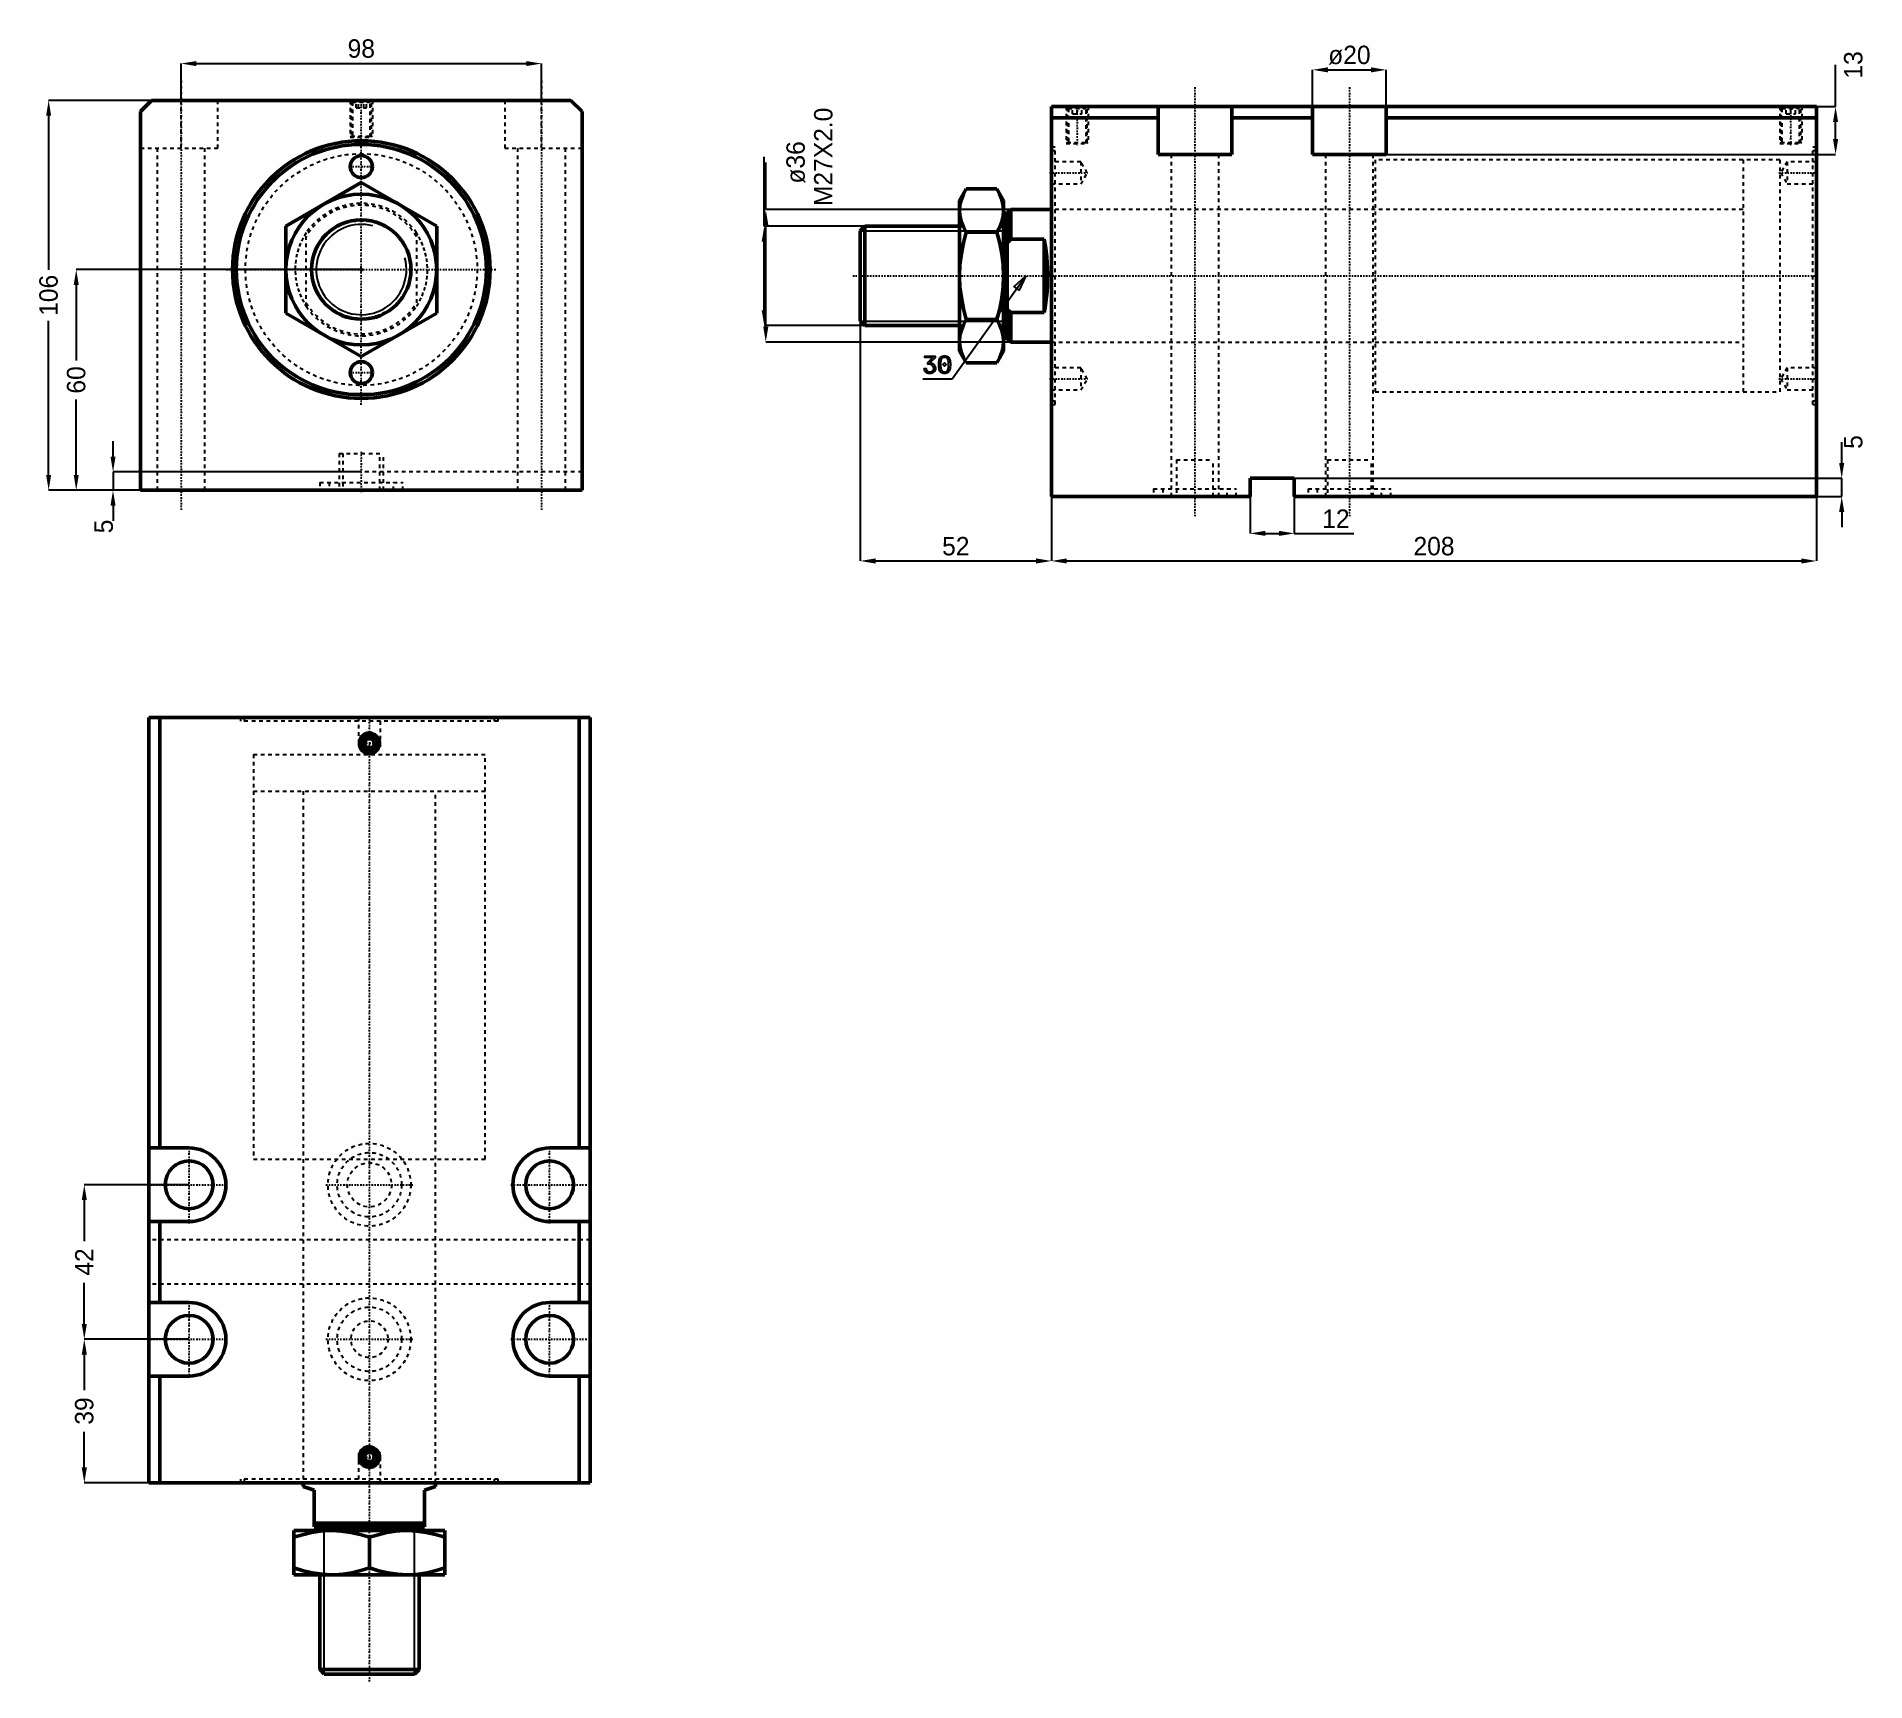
# Model space of a CAD drawing. Header units: millimetres. Extents: x -88 to 409, y -384 to 63.
import ezdxf

# ---------------------------------------------------------------- set-up
doc = ezdxf.new("R2010")
doc.units = ezdxf.units.MM
doc.linetypes.add('Center', pattern=[1.5, 0.45, -0.5, 0.05, -0.5])
doc.linetypes.add('Dashed', pattern=[2, 1, -1])
for name, color, linetype, lineweight in [('2d ConnectionPoints', 7, 'Continuous', 50), ('AM_0', 7, 'Continuous', 50), ('AM_5', 3, 'Continuous', 25), ('AM_7', 7, 'Center', 25), ('AM_9', 6, 'Dashed', 25)]:
    doc.layers.add(name, color=color, linetype=linetype, lineweight=lineweight)
doc.dimstyles.new('ISO-25', dxfattribs={"dimtxt": 2.5, "dimasz": 2.5, "dimexe": 1.25, "dimexo": 0.625, "dimtad": 1, "dimtxsty": 'Standard', "dimcen": 2.5, "dimadec": 0, "dimazin": 0, "dimtfac": 1, "dimtmove": 0, "dimatfit": 3, "dimfxl": 0, "dimarcsym": 0})

# ---------------------------------------------------------------- blocks, each defined once
blk = doc.blocks.new('1_JECX_MF_EXLA_63_100_0_rod__0_in_JECX_MF_160_EXLA_63_100_0__0')
at = {"layer": 'AM_0'}
for p, q in [((-20.5, 11.84), (0, 23.67)), ((0, 23.67), (20.5, 11.84)), ((-20.5, -11.84), (-20.5, 11.84)), ((20.5, 11.84), (20.5, -11.84)), ((0, -23.67), (-20.5, -11.84)), ((20.5, -11.84), (0, -23.67))]:
    blk.add_line(p, q, dxfattribs=at)
for radius in [20.5, 13.5]:
    blk.add_circle((0, 0), radius, dxfattribs=at)
at = {"layer": 'AM_5'}
blk.add_arc((0, 0), 12.27, 75, 15, dxfattribs=at)
at = {"layer": 'AM_9'}
for p, q in [((-15, -9.95), (-15, 9.95)), ((15, 9.95), (15, -9.95))]:
    blk.add_line(p, q, dxfattribs=at)
for points in [[(-15, 9.95), (-15.81, 8.6), (-16.5, 7.19), (-17.06, 5.73), (-17.5, 4.22), (-17.8, 2.68), (-17.97, 1.12), (-17.99, -0.45), (-17.89, -2.02), (-17.64, -3.57), (-17.26, -5.1), (-16.75, -6.58), (-16.12, -8.02), (-15.36, -9.39), (-15, -9.95)], [(15, -9.95), (15.81, -8.6), (16.5, -7.19), (17.06, -5.73), (17.5, -4.22), (17.8, -2.68), (17.97, -1.12), (17.99, 0.45), (17.89, 2.02), (17.64, 3.57), (17.26, 5.1), (16.75, 6.58), (16.12, 8.02), (15.36, 9.39), (15, 9.95)]]:
    blk.add_lwpolyline(points, dxfattribs=at)
blk.add_circle((0, 0), 13.27, dxfattribs=at)
for radius, start, end in [(18, 33.5573, 146.4427), (17.5, 31.0027, 148.9973), (17.5, 211.0027, 328.9973), (18, 213.5573, 326.4427)]:
    blk.add_arc((0, 0), radius, start, end, dxfattribs=at)
blk = doc.blocks.new('2_JECX_MF_EXLA_63_100_0_body__0_in_JECX_MF_160_EXLA_63_100_0__0')
at = {"layer": 'AM_0'}
for p, q in [((-57, 46), (-60, 43)), ((57, 46), (-57, 46)), ((60, 43), (57, 46)), ((-60, 43), (-60, -60)), ((60, -60), (60, 43)), ((-60, -60), (60, -60))]:
    blk.add_line(p, q, dxfattribs=at)
for centre, radius in [((0, 0), 35), ((0, 0), 34), ((0, 28), 3), ((0, -28), 3)]:
    blk.add_circle(centre, radius, dxfattribs=at)
at = {"layer": 'AM_5', "linetype": 'Dashed'}
for p, q in [((-3, 46), (-3, 36)), ((3, 46), (3, 36))]:
    blk.add_line(p, q, dxfattribs=at)
at = {"layer": 'AM_7'}
for p, q in [((-49, 51.3), (-49, -65.3)), ((49, 51.3), (49, -65.3)), ((0, -36.75), (0, 46.5)), ((-3.15, 28), (3.15, 28)), ((-36.75, 0), (36.75, 0)), ((-3.15, -28), (3.15, -28)), ((0, -49.5), (0, -60.5))]:
    blk.add_line(p, q, dxfattribs=at)
at = {"layer": 'AM_9'}
for p, q in [((-49, 33), (-49, 46)), ((-39, 33), (-39, 46)), ((-3, 46), (-2.73, 45.73)), ((-2.73, 45.73), (-2.73, 36.27)), ((-2.73, 45.73), (2.73, 45.73)), ((-1.9, 46), (-2.4, 45.5)), ((-2.4, 45.5), (-2.4, 36)), ((-2.4, 45.5), (2.4, 45.5)), ((-1.44, 44), (-1.44, 46)), ((-0.72, 44), (-0.72, 46)), ((0.72, 44), (0.72, 46)), ((1.44, 44), (1.44, 46)), ((2.4, 45.5), (1.9, 46)), ((2.4, 36), (2.4, 45.5)), ((2.73, 45.73), (3, 46)), ((2.73, 36.27), (2.73, 45.73)), ((39, 46), (39, 33)), ((49, 33), (49, 46)), ((-1.44, 44), (1.44, 44)), ((-2.73, 36.27), (-3, 36)), ((-3, 36), (3, 36)), ((-2.73, 36.27), (2.73, 36.27)), ((3, 36), (2.73, 36.27)), ((-60, 33), (-39, 33)), ((-55.5, 33), (-55.5, -60)), ((-42.5, -60), (-42.5, 33)), ((39, 33), (60, 33)), ((42.5, 33), (42.5, -60)), ((55.5, -60), (55.5, 33)), ((-6, -50), (6, -50)), ((-6, -50), (-6, -60)), ((-5, -50), (-5, -60)), ((5, -60), (5, -50)), ((6, -60), (6, -50)), ((60, -55), (-60, -55)), ((-11.25, -57.9), (11.25, -57.9)), ((-11.25, -57.9), (-11.25, -60)), ((-8.75, -57.9), (-8.75, -60)), ((8.75, -60), (8.75, -57.9)), ((11.25, -60), (11.25, -57.9))]:
    blk.add_line(p, q, dxfattribs=at)
blk.add_circle((0, 0), 31.5, dxfattribs=at)
blk = doc.blocks.new('*D3')
at = {"layer": 'AM_5', "color": 0, "lineweight": -2}
for p, q in [((-49, 46), (-49, 56)), ((-44.83, 56), (44.83, 56)), ((49, 46), (49, 56))]:
    blk.add_line(p, q, dxfattribs=at)
at = {"layer": 'AM_5', "color": 0}
for points in [[(-44.83, 56.69), (-44.83, 55.31), (-49, 56)], [(44.83, 55.31), (44.83, 56.69), (49, 56)]]:
    blk.add_solid(points, dxfattribs=at)
at = {"layer": 'Defpoints', "color": 0}
for p in [(49, 56), (-49, 46), (49, 46)]:
    blk.add_point(p, dxfattribs=at)
at = {"layer": 'AM_5', "color": 0, "insert": (0, 60.05), "char_height": 5, "attachment_point": 5}
blk.add_mtext('98', dxfattribs=at)
blk = doc.blocks.new('*D4')
at = {"layer": 'AM_5', "color": 0, "lineweight": -2}
for p, q in [((-57, 46), (-85, 46)), ((-85, 41.83), (-85, -0.03)), ((-85, -55.83), (-85, -13.97)), ((-60, -60), (-85, -60))]:
    blk.add_line(p, q, dxfattribs=at)
at = {"layer": 'AM_5', "color": 0}
for points in [[(-84.31, 41.83), (-85.69, 41.83), (-85, 46)], [(-85.69, -55.83), (-84.31, -55.83), (-85, -60)]]:
    blk.add_solid(points, dxfattribs=at)
at = {"layer": 'Defpoints', "color": 0}
for p in [(-57, 46), (-85, -60), (-60, -60)]:
    blk.add_point(p, dxfattribs=at)
at = {"layer": 'AM_5', "color": 0, "insert": (-85, -7), "char_height": 5, "attachment_point": 5, "rotation": 90}
blk.add_mtext('106', dxfattribs=at)
blk = doc.blocks.new('*D5')
at = {"layer": 'AM_5', "color": 0, "lineweight": -2}
for p, q in [((0, 0), (-77.5, 0)), ((-77.5, -4.17), (-77.5, -24.69)), ((-77.5, -55.83), (-77.5, -35.31)), ((-60, -60), (-77.5, -60))]:
    blk.add_line(p, q, dxfattribs=at)
at = {"layer": 'AM_5', "color": 0}
for points in [[(-76.81, -4.17), (-78.19, -4.17), (-77.5, 0)], [(-78.19, -55.83), (-76.81, -55.83), (-77.5, -60)]]:
    blk.add_solid(points, dxfattribs=at)
at = {"layer": 'Defpoints', "color": 0}
for p in [(0, 0), (-77.5, -60), (-60, -60)]:
    blk.add_point(p, dxfattribs=at)
at = {"layer": 'AM_5', "color": 0, "insert": (-77.5, -30), "char_height": 5, "attachment_point": 5, "rotation": 90}
blk.add_mtext('60', dxfattribs=at)
blk = doc.blocks.new('*D6')
at = {"layer": 'AM_5', "color": 0, "lineweight": -2}
for p, q in [((-67.5, -50.83), (-67.5, -46.67)), ((0, -55), (-67.5, -55)), ((-67.5, -55), (-67.5, -60)), ((-60, -60), (-67.5, -60)), ((-67.5, -64.17), (-67.5, -68.33))]:
    blk.add_line(p, q, dxfattribs=at)
at = {"layer": 'AM_5', "color": 0}
for points in [[(-68.19, -50.83), (-66.81, -50.83), (-67.5, -55)], [(-66.81, -64.17), (-68.19, -64.17), (-67.5, -60)]]:
    blk.add_solid(points, dxfattribs=at)
at = {"layer": 'Defpoints', "color": 0}
for p in [(0, -55), (-67.5, -60), (-60, -60)]:
    blk.add_point(p, dxfattribs=at)
at = {"layer": 'AM_5', "color": 0, "insert": (-70, -69.83), "char_height": 5, "attachment_point": 5, "rotation": 90}
blk.add_mtext('5', dxfattribs=at)
blk = doc.blocks.new('1_JECX_MF_EXLA_63_100_0_rod__0_in_JECX_MF_160_EXLA_63_100_0__4')
at = {"layer": 'AM_0'}
for p, q in [((-18, 0), (-18, -1.03)), ((18, -1.03), (18, 0)), ((-15, -2), (-18, -1.03)), ((-15, -12), (-15, -2)), ((18, -1.03), (15, -2)), ((15, -2), (15, -12)), ((-20.5, -25), (-20.5, -13)), ((20.5, -13), (-20.5, -13)), ((-15, -11), (15, -11)), ((-15, -12), (15, -12)), ((-12.27, -12), (-13.27, -13)), ((0, -23.17), (0, -14.83)), ((13.27, -13), (12.27, -12)), ((20.5, -13), (20.5, -25)), ((20.5, -25), (-20.5, -25)), ((-13.5, -25), (-13.5, -50.77)), ((13.5, -50.77), (13.5, -25)), ((-13.5, -50.77), (13.5, -50.77)), ((-13.5, -50.77), (-12.27, -52)), ((-12.27, -52), (12.27, -52)), ((12.27, -52), (13.5, -50.77))]:
    blk.add_line(p, q, dxfattribs=at)
for points in [[(-10.25, -13), (-10.98, -13.01), (-13.37, -13.18), (-15.75, -13.55), (-18.14, -14.12), (-20.5, -14.83)], [(0, -14.83), (-2.49, -14.08), (-5.02, -13.5), (-7.63, -13.13), (-10.25, -13)], [(10.25, -13), (9.52, -13.01), (7.13, -13.18), (4.75, -13.55), (2.36, -14.12), (0, -14.83)], [(20.5, -14.83), (18.01, -14.08), (15.48, -13.5), (12.87, -13.13), (10.25, -13)], [(-20.5, -23.17), (-18.01, -23.92), (-15.48, -24.5), (-12.87, -24.87), (-10.25, -25)], [(-10.25, -25), (-9.52, -24.99), (-7.13, -24.82), (-4.75, -24.45), (-2.36, -23.88), (0, -23.17)], [(0, -23.17), (2.49, -23.92), (5.02, -24.5), (7.63, -24.87), (10.25, -25)], [(10.25, -25), (10.98, -24.99), (13.37, -24.82), (15.75, -24.45), (18.14, -23.88), (20.5, -23.17)]]:
    blk.add_lwpolyline(points, dxfattribs=at)
at = {"layer": 'AM_5'}
for p, q in [((-12.27, -52), (-12.27, -12)), ((12.27, -52), (12.27, -12))]:
    blk.add_line(p, q, dxfattribs=at)
at = {"layer": 'AM_7'}
blk.add_line((0, -54), (0, 208.5), dxfattribs=at)
at = {"layer": 'AM_9'}
for p, q in [((-31.5, 198), (31.5, 198)), ((-31.5, 198), (-31.5, 188)), ((31.5, 188), (31.5, 198)), ((-31.5, 188), (31.5, 188)), ((-18, 188), (-18, 0)), ((18, 0), (18, 188))]:
    blk.add_line(p, q, dxfattribs=at)
blk = doc.blocks.new('2_JECX_MF_EXLA_63_100_0_body__0_in_JECX_MF_160_EXLA_63_100_0__4')
at = {"layer": 'AM_0'}
for p, q in [((60, 208), (-60, 208)), ((-60, 208), (-60, 0)), ((-57, 208), (-57, 91)), ((57, 208), (57, 91)), ((60, 208), (60, 0)), ((-0.72, 202.25), (-1.44, 201)), ((-1.44, 201), (-0.72, 199.75)), ((0.72, 202.25), (-0.72, 202.25)), ((-0.72, 199.75), (0.72, 199.75)), ((1.44, 201), (0.72, 202.25)), ((0.72, 199.75), (1.44, 201)), ((-49, 91), (-60, 91)), ((60, 91), (49, 91)), ((-60, 71), (-49, 71)), ((-57, 71), (-57, 49)), ((49, 71), (60, 71)), ((57, 71), (57, 49)), ((-49, 49), (-60, 49)), ((60, 49), (49, 49)), ((-60, 29), (-49, 29)), ((-57, 29), (-57, 0)), ((49, 29), (60, 29)), ((57, 29), (57, 0)), ((-0.72, 8.25), (-1.44, 7)), ((-1.44, 7), (-0.72, 5.75)), ((0.72, 8.25), (-0.72, 8.25)), ((-0.72, 5.75), (0.72, 5.75)), ((1.44, 7), (0.72, 8.25)), ((0.72, 5.75), (1.44, 7)), ((60, 0), (-60, 0))]:
    blk.add_line(p, q, dxfattribs=at)
for centre, radius in [((0, 201), 2.73), ((0, 201), 2.4), ((0, 201), 1.9), ((-49, 81), 6.5), ((49, 81), 6.5), ((-49, 39), 6.5), ((49, 39), 6.5), ((0, 7), 2.73), ((0, 7), 2.4), ((0, 7), 1.9)]:
    blk.add_circle(centre, radius, dxfattribs=at)
for centre, start, end in [((-49, 81), 270, 90), ((49, 81), 90, 270), ((-49, 39), 270, 90), ((49, 39), 90, 270)]:
    blk.add_arc(centre, 10, start, end, dxfattribs=at)
at = {"layer": 'AM_5'}
for centre in [(0, 201), (0, 7)]:
    blk.add_arc(centre, 3, 75, 15, dxfattribs=at)
at = {"layer": 'AM_7'}
for p, q in [((-3.15, 201), (3.15, 201)), ((-49, 70.5), (-49, 91.5)), ((49, 70.5), (49, 91.5)), ((-59.5, 81), (-38.5, 81)), ((-11.81, 81), (11.81, 81)), ((38.5, 81), (59.5, 81)), ((-49, 28.5), (-49, 49.5)), ((49, 28.5), (49, 49.5)), ((-59.5, 39), (-38.5, 39)), ((-11.81, 39), (11.81, 39)), ((38.5, 39), (59.5, 39)), ((-3.15, 7), (3.15, 7))]:
    blk.add_line(p, q, dxfattribs=at)
at = {"layer": 'AM_9'}
for p, q in [((-35, 208), (-35, 207)), ((35, 207), (-35, 207)), ((-34, 208), (-34, 207)), ((-3, 208), (-3, 200)), ((3, 200), (3, 208)), ((34, 207), (34, 208)), ((35, 207), (35, 208)), ((-3, 200), (3, 200)), ((-3, 200), (0, 198.27)), ((0, 198.27), (3, 200)), ((-31.5, 198), (31.5, 198)), ((-31.5, 198), (-31.5, 88)), ((31.5, 88), (31.5, 198)), ((-31.5, 88), (31.5, 88)), ((-18, 88), (-18, 0)), ((18, 0), (18, 88)), ((60, 66), (-60, 66)), ((60, 54), (-60, 54)), ((0, 9.73), (-3, 8)), ((-3, 8), (-3, 0)), ((-3, 8), (3, 8)), ((3, 8), (0, 9.73)), ((3, 0), (3, 8)), ((35, 1), (-35, 1)), ((-35, 1), (-35, 0)), ((-34, 1), (-34, 0)), ((34, 0), (34, 1)), ((35, 0), (35, 1))]:
    blk.add_line(p, q, dxfattribs=at)
for centre, radius in [((0, 81), 11.25), ((0, 81), 8.75), ((0, 81), 6), ((0, 39), 11.25), ((0, 39), 8.75), ((0, 39), 5)]:
    blk.add_circle(centre, radius, dxfattribs=at)
blk = doc.blocks.new('*D12')
at = {"layer": 'AM_5', "color": 0, "lineweight": -2}
for p, q in [((-46.81, -248.77), (-75.31, -248.77)), ((-75.31, -252.94), (-75.31, -264.1)), ((-75.31, -286.6), (-75.31, -275.44)), ((-46.81, -290.77), (-75.31, -290.77))]:
    blk.add_line(p, q, dxfattribs=at)
at = {"layer": 'AM_5', "color": 0}
for points in [[(-76, -252.94), (-74.61, -252.94), (-75.31, -248.77)], [(-76, -286.6), (-74.61, -286.6), (-75.31, -290.77)]]:
    blk.add_solid(points, dxfattribs=at)
at = {"layer": 'Defpoints', "color": 0}
for p in [(-75.31, -248.77), (-46.81, -248.77), (-46.81, -290.77)]:
    blk.add_point(p, dxfattribs=at)
at = {"layer": 'AM_5', "color": 0, "insert": (-75.31, -269.77), "char_height": 5, "attachment_point": 5, "rotation": 90}
blk.add_mtext('42', dxfattribs=at)
blk = doc.blocks.new('*D13')
at = {"layer": 'AM_5', "color": 0, "lineweight": -2}
for p, q in [((-46.81, -290.77), (-75.31, -290.77)), ((-75.31, -294.94), (-75.31, -304.6)), ((-75.31, -325.6), (-75.31, -315.94)), ((-57.81, -329.77), (-75.31, -329.77))]:
    blk.add_line(p, q, dxfattribs=at)
at = {"layer": 'AM_5', "color": 0}
for points in [[(-76, -294.94), (-74.61, -294.94), (-75.31, -290.77)], [(-76, -325.6), (-74.61, -325.6), (-75.31, -329.77)]]:
    blk.add_solid(points, dxfattribs=at)
at = {"layer": 'Defpoints', "color": 0}
for p in [(-46.81, -290.77), (-75.31, -329.77), (-57.81, -329.77)]:
    blk.add_point(p, dxfattribs=at)
at = {"layer": 'AM_5', "color": 0, "insert": (-75.31, -310.27), "char_height": 5, "attachment_point": 5, "rotation": 90}
blk.add_mtext('39', dxfattribs=at)
blk = doc.blocks.new('1_JECX_MF_EXLA_63_100_0_rod__0_in_JECX_MF_160_EXLA_63_100_0__2')
at = {"layer": 'AM_0'}
for p, q in [((-23.17, 23.67), (-25, 20.5)), ((-25, 20.5), (-25, -20.5)), ((-23.17, 23.67), (-14.83, 23.67)), ((-13, 20.5), (-14.83, 23.67)), ((-13, 20.5), (-13, -20.5)), ((-11, 18), (-12, 17.5)), ((-12, 17.5), (-12, -17.5)), ((0, 18), (-11, 18)), ((-11, 18), (-11, 9.95)), ((-50.77, 13.5), (-52, 12.27)), ((-52, 12.27), (-52, -12.27)), ((-25, 13.5), (-50.77, 13.5)), ((-50.77, 13.5), (-50.77, -13.5)), ((-23.17, 11.84), (-14.83, 11.84)), ((-12, 12.27), (-13, 13.27)), ((-11, 9.95), (-12, 9.01)), ((-2, 9.95), (-11, 9.95)), ((-2, 9.95), (-2, -9.95)), ((-12, -9.01), (-11, -9.95)), ((-52, -12.27), (-50.77, -13.5)), ((-50.77, -13.5), (-25, -13.5)), ((-23.17, -11.84), (-14.83, -11.84)), ((-13, -13.27), (-12, -12.27)), ((-11, -9.95), (-2, -9.95)), ((-11, -9.95), (-11, -18)), ((-12, -17.5), (-11, -18)), ((-11, -18), (0, -18)), ((-25, -20.5), (-23.17, -23.67)), ((-23.17, -23.67), (-14.83, -23.67)), ((-14.83, -23.67), (-13, -20.5))]:
    blk.add_line(p, q, dxfattribs=at)
for points in [[(-23.17, 23.67), (-23.92, 22.23), (-24.5, 20.77), (-24.87, 19.27), (-25, 17.75)], [(-13, 17.75), (-13.01, 18.17), (-13.18, 19.56), (-13.55, 20.93), (-14.12, 22.31), (-14.83, 23.67)], [(-25, 17.75), (-24.99, 17.33), (-24.82, 15.95), (-24.45, 14.58), (-23.88, 13.2), (-23.17, 11.84)], [(-14.83, 11.84), (-14.08, 13.28), (-13.5, 14.73), (-13.13, 16.24), (-13, 17.75)], [(-23.17, 11.84), (-23.92, 8.96), (-24.5, 6.04), (-24.87, 3.03), (-25, 0)], [(-13, 0), (-13, 0.14), (-13.13, 3.08), (-13.5, 5.99), (-14.08, 8.93), (-14.83, 11.84)], [(-2, -9.95), (-1.74, -8.6), (-1.51, -7.19), (-1.33, -5.73), (-1.19, -4.22), (-1.09, -2.68), (-1.04, -1.12), (-1.03, 0.45), (-1.06, 2.02), (-1.14, 3.57), (-1.26, 5.1), (-1.43, 6.58), (-1.64, 8.02), (-1.88, 9.39), (-2, 9.95)], [(-25, 0), (-25, -0.14), (-24.87, -3.08), (-24.5, -5.99), (-23.92, -8.93), (-23.17, -11.84)], [(-14.83, -11.84), (-14.08, -8.96), (-13.5, -6.04), (-13.13, -3.03), (-13, 0)], [(-23.17, -11.84), (-23.92, -13.28), (-24.5, -14.73), (-24.87, -16.24), (-25, -17.75)], [(-13, -17.75), (-13.01, -17.33), (-13.18, -15.95), (-13.55, -14.58), (-14.12, -13.2), (-14.83, -11.84)], [(-25, -17.75), (-24.99, -18.17), (-24.82, -19.56), (-24.45, -20.93), (-23.88, -22.31), (-23.17, -23.67)], [(-14.83, -23.67), (-14.08, -22.23), (-13.5, -20.77), (-13.13, -19.27), (-13, -17.75)]]:
    blk.add_lwpolyline(points, dxfattribs=at)
at = {"layer": 'AM_5'}
for p, q in [((-52, 12.27), (-12, 12.27)), ((-52, -12.27), (-12, -12.27))]:
    blk.add_line(p, q, dxfattribs=at)
at = {"layer": 'AM_7'}
blk.add_line((-54, 0), (208.5, 0), dxfattribs=at)
at = {"layer": 'AM_9'}
for p, q in [((198, 31.5), (188, 31.5)), ((188, 31.5), (188, -31.5)), ((198, 31.5), (198, -31.5)), ((188, 18), (0, 18)), ((0, -18), (188, -18)), ((188, -31.5), (198, -31.5))]:
    blk.add_line(p, q, dxfattribs=at)
blk = doc.blocks.new('2_JECX_MF_EXLA_63_100_0_body__0_in_JECX_MF_160_EXLA_63_100_0__2')
at = {"layer": 'AM_0'}
for p, q in [((0, -60), (0, 46)), ((208, 46), (0, 46)), ((29, 33), (29, 46)), ((49, 33), (49, 46)), ((71, 33), (71, 46)), ((91, 33), (91, 46)), ((208, -60), (208, 46)), ((29, 43), (0, 43)), ((71, 43), (49, 43)), ((208, 43), (91, 43)), ((29, 33), (49, 33)), ((71, 33), (91, 33)), ((54, -55), (54, -60)), ((66, -55), (54, -55)), ((66, -60), (66, -55)), ((54, -60), (0, -60)), ((208, -60), (66, -60))]:
    blk.add_line(p, q, dxfattribs=at)
at = {"layer": 'AM_5', "linetype": 'Dashed'}
for p, q in [((4, 46), (4, 36)), ((10, 46), (10, 36)), ((198, 46), (198, 36)), ((204, 46), (204, 36))]:
    blk.add_line(p, q, dxfattribs=at)
at = {"layer": 'AM_7'}
for p, q in [((39, 51.3), (39, -65.3)), ((81, 51.3), (81, -65.3)), ((7, 46.5), (7, 35.5)), ((201, 35.5), (201, 46.5)), ((-0.49, 28), (10.22, 28)), ((197.78, 28), (208.49, 28)), ((-0.49, -28), (10.22, -28)), ((197.78, -28), (208.49, -28))]:
    blk.add_line(p, q, dxfattribs=at)
at = {"layer": 'AM_9'}
for p, q in [((4, 46), (4.27, 45.73)), ((4.27, 45.73), (4.27, 36.27)), ((4.27, 45.73), (9.73, 45.73)), ((5.1, 46), (4.6, 45.5)), ((4.6, 45.5), (4.6, 36)), ((4.6, 45.5), (9.4, 45.5)), ((5.75, 44), (5.75, 46)), ((7, 44), (7, 46)), ((8.25, 44), (8.25, 46)), ((9.4, 45.5), (8.9, 46)), ((9.4, 36), (9.4, 45.5)), ((9.73, 45.73), (10, 46)), ((9.73, 36.27), (9.73, 45.73)), ((198, 46), (198.27, 45.73)), ((198.27, 45.73), (198.27, 36.27)), ((198.27, 45.73), (203.73, 45.73)), ((199.1, 46), (198.6, 45.5)), ((198.6, 45.5), (198.6, 36)), ((198.6, 45.5), (203.4, 45.5)), ((199.75, 44), (199.75, 46)), ((201, 44), (201, 46)), ((202.25, 44), (202.25, 46)), ((203.4, 45.5), (202.9, 46)), ((203.4, 36), (203.4, 45.5)), ((203.73, 45.73), (204, 46)), ((203.73, 36.27), (203.73, 45.73)), ((5.75, 44), (8.25, 44)), ((199.75, 44), (202.25, 44)), ((1, 35), (0, 35)), ((1, -35), (1, 35)), ((4.27, 36.27), (4, 36)), ((4, 36), (10, 36)), ((4.27, 36.27), (9.73, 36.27)), ((10, 36), (9.73, 36.27)), ((198.27, 36.27), (198, 36)), ((198, 36), (204, 36)), ((198.27, 36.27), (203.73, 36.27)), ((204, 36), (203.73, 36.27)), ((207, -35), (207, 35)), ((208, 35), (207, 35)), ((1, 34), (0, 34)), ((8, 31), (0, 31)), ((9.73, 28), (8, 31)), ((8, 31), (8, 25)), ((32.5, 33), (32.5, -60)), ((45.5, -60), (45.5, 33)), ((74.5, 33), (74.5, -60)), ((87.5, -60), (87.5, 33)), ((198, 31.5), (88, 31.5)), ((88, 31.5), (88, -31.5)), ((198, 31.5), (198, -31.5)), ((200, 31), (198.27, 28)), ((208, 31), (200, 31)), ((200, 31), (200, 25)), ((208, 34), (207, 34)), ((0, 25), (8, 25)), ((8, 25), (9.73, 28)), ((198.27, 28), (200, 25)), ((200, 25), (208, 25)), ((88, 18), (0, 18)), ((0, -18), (88, -18)), ((8, -25), (0, -25)), ((9.73, -28), (8, -25)), ((8, -25), (8, -31)), ((8, -31), (9.73, -28)), ((200, -25), (198.27, -28)), ((198.27, -28), (200, -31)), ((208, -25), (200, -25)), ((200, -25), (200, -31)), ((0, -31), (8, -31)), ((0, -34), (1, -34)), ((88, -31.5), (198, -31.5)), ((200, -31), (208, -31)), ((207, -34), (208, -34)), ((0, -35), (1, -35)), ((207, -35), (208, -35)), ((34, -50), (44, -50)), ((34, -50), (34, -60)), ((44, -60), (44, -50)), ((75, -50), (87, -50)), ((75, -50), (75, -60)), ((87, -60), (87, -50)), ((27.75, -57.9), (50.25, -57.9)), ((27.75, -57.9), (27.75, -60)), ((30.25, -57.9), (30.25, -60)), ((47.75, -60), (47.75, -57.9)), ((50.25, -60), (50.25, -57.9)), ((69.75, -57.9), (92.25, -57.9)), ((69.75, -57.9), (69.75, -60)), ((72.25, -57.9), (72.25, -60)), ((89.75, -60), (89.75, -57.9)), ((92.25, -60), (92.25, -57.9))]:
    blk.add_line(p, q, dxfattribs=at)
blk = doc.blocks.new('*D25')
at = {"layer": 'AM_5', "color": 0, "lineweight": -2}
for p, q in [((258.62, 44.29), (258.62, 54.29)), ((262.79, 54.29), (274.46, 54.29)), ((278.62, 44.29), (278.62, 54.29))]:
    blk.add_line(p, q, dxfattribs=at)
at = {"layer": 'AM_5', "color": 0}
for points in [[(262.79, 54.99), (262.79, 53.6), (258.62, 54.29)], [(274.46, 54.99), (274.46, 53.6), (278.62, 54.29)]]:
    blk.add_solid(points, dxfattribs=at)
at = {"layer": 'Defpoints', "color": 0}
for p in [(278.62, 54.29), (258.62, 44.29), (278.62, 44.29)]:
    blk.add_point(p, dxfattribs=at)
at = {"layer": 'AM_5', "color": 0, "insert": (268.62, 58.29), "char_height": 5, "attachment_point": 5}
blk.add_mtext('ø20', dxfattribs=at)
blk = doc.blocks.new('*D26')
at = {"layer": 'AM_5', "color": 0, "lineweight": -2}
for p, q in [((400.79, 44.29), (400.79, 55.63)), ((278.62, 44.29), (400.79, 44.29)), ((400.79, 35.46), (400.79, 40.13)), ((278.62, 31.29), (400.79, 31.29))]:
    blk.add_line(p, q, dxfattribs=at)
at = {"layer": 'AM_5', "color": 0}
for points in [[(400.09, 40.13), (401.48, 40.13), (400.79, 44.29)], [(400.09, 35.46), (401.48, 35.46), (400.79, 31.29)]]:
    blk.add_solid(points, dxfattribs=at)
at = {"layer": 'Defpoints', "color": 0}
for p in [(278.62, 44.29), (400.79, 44.29), (278.62, 31.29)]:
    blk.add_point(p, dxfattribs=at)
at = {"layer": 'AM_5', "color": 0, "insert": (405.62, 55.63), "char_height": 5, "attachment_point": 5, "rotation": 90}
blk.add_mtext('13', dxfattribs=at)
blk = doc.blocks.new('*D27')
at = {"layer": 'AM_5', "color": 0, "lineweight": -2}
for p, q in [((187.62, -61.71), (187.62, -79.21)), ((395.62, -61.71), (395.62, -79.21)), ((191.79, -79.21), (391.46, -79.21))]:
    blk.add_line(p, q, dxfattribs=at)
at = {"layer": 'AM_5', "color": 0}
for points in [[(191.79, -78.51), (191.79, -79.9), (187.62, -79.21)], [(391.46, -78.51), (391.46, -79.9), (395.62, -79.21)]]:
    blk.add_solid(points, dxfattribs=at)
at = {"layer": 'Defpoints', "color": 0}
for p in [(187.62, -61.71), (395.62, -61.71), (395.62, -79.21)]:
    blk.add_point(p, dxfattribs=at)
at = {"layer": 'AM_5', "color": 0, "insert": (291.62, -75.21), "char_height": 5, "attachment_point": 5}
blk.add_mtext('208', dxfattribs=at)
blk = doc.blocks.new('*D28')
at = {"layer": 'AM_5', "color": 0, "lineweight": -2}
for p, q in [((135.62, -1.71), (135.62, -79.21)), ((187.62, -61.71), (187.62, -79.21)), ((139.79, -79.21), (183.46, -79.21))]:
    blk.add_line(p, q, dxfattribs=at)
at = {"layer": 'AM_5', "color": 0}
for points in [[(139.79, -78.51), (139.79, -79.9), (135.62, -79.21)], [(183.46, -78.51), (183.46, -79.9), (187.62, -79.21)]]:
    blk.add_solid(points, dxfattribs=at)
at = {"layer": 'Defpoints', "color": 0}
for p in [(135.62, -1.71), (187.62, -61.71), (187.62, -79.21)]:
    blk.add_point(p, dxfattribs=at)
at = {"layer": 'AM_5', "color": 0, "insert": (161.62, -75.21), "char_height": 5, "attachment_point": 5}
blk.add_mtext('52', dxfattribs=at)
blk = doc.blocks.new('*D29')
at = {"layer": 'AM_5', "color": 0, "lineweight": -2}
for p, q in [((109.96, 16.29), (109.96, 29.13)), ((176.62, 16.29), (109.96, 16.29)), ((109.96, -15.54), (109.96, 12.13)), ((176.62, -19.71), (109.96, -19.71))]:
    blk.add_line(p, q, dxfattribs=at)
at = {"layer": 'AM_5', "color": 0}
for points in [[(109.26, 12.13), (110.65, 12.13), (109.96, 16.29)], [(109.26, -15.54), (110.65, -15.54), (109.96, -19.71)]]:
    blk.add_solid(points, dxfattribs=at)
at = {"layer": 'Defpoints', "color": 0}
for p in [(109.96, 16.29), (176.62, 16.29), (176.62, -19.71)]:
    blk.add_point(p, dxfattribs=at)
at = {"layer": 'AM_5', "color": 0, "insert": (118.12, 29.13), "char_height": 5, "attachment_point": 5, "rotation": 90}
blk.add_mtext('ø36', dxfattribs=at)
blk = doc.blocks.new('*D30')
at = {"layer": 'AM_5', "color": 0, "lineweight": -2}
for p, q in [((109.54, 11.79), (109.54, 30.63)), ((136.85, 11.79), (109.54, 11.79)), ((109.54, -11.04), (109.54, 7.63)), ((136.62, -15.21), (109.54, -15.21))]:
    blk.add_line(p, q, dxfattribs=at)
at = {"layer": 'AM_5', "color": 0}
for points in [[(108.84, 7.63), (110.23, 7.63), (109.54, 11.79)], [(108.84, -11.04), (110.23, -11.04), (109.54, -15.21)]]:
    blk.add_solid(points, dxfattribs=at)
at = {"layer": 'Defpoints', "color": 0}
for p in [(109.54, 11.79), (136.85, 11.79), (136.62, -15.21)]:
    blk.add_point(p, dxfattribs=at)
at = {"layer": 'AM_5', "color": 0, "insert": (125.62, 30.63), "char_height": 5, "attachment_point": 5, "rotation": 90}
blk.add_mtext('M27X2.0', dxfattribs=at)
blk = doc.blocks.new('*D31')
at = {"layer": 'AM_5', "color": 0, "lineweight": -2}
for p, q in [((241.62, -56.71), (241.62, -71.71)), ((253.62, -61.71), (253.62, -71.71)), ((245.79, -71.71), (249.46, -71.71)), ((253.62, -71.71), (269.79, -71.71))]:
    blk.add_line(p, q, dxfattribs=at)
at = {"layer": 'AM_5', "color": 0}
for points in [[(245.79, -71.01), (245.79, -72.4), (241.62, -71.71)], [(249.46, -71.01), (249.46, -72.4), (253.62, -71.71)]]:
    blk.add_solid(points, dxfattribs=at)
at = {"layer": 'Defpoints', "color": 0}
for p in [(241.62, -56.71), (253.62, -61.71), (253.62, -71.71)]:
    blk.add_point(p, dxfattribs=at)
at = {"layer": 'AM_5', "color": 0, "insert": (264.96, -67.71), "char_height": 5, "attachment_point": 5}
blk.add_mtext('12', dxfattribs=at)
blk = doc.blocks.new('*D32')
at = {"layer": 'AM_5', "color": 0, "lineweight": -2}
for p, q in [((402.46, -52.54), (402.46, -46.87)), ((241.62, -56.71), (402.46, -56.71)), ((402.46, -61.71), (402.46, -56.71)), ((253.62, -61.71), (402.46, -61.71)), ((402.46, -65.87), (402.46, -70.04))]:
    blk.add_line(p, q, dxfattribs=at)
at = {"layer": 'AM_5', "color": 0}
for points in [[(401.76, -52.54), (403.15, -52.54), (402.46, -56.71)], [(401.76, -65.87), (403.15, -65.87), (402.46, -61.71)]]:
    blk.add_solid(points, dxfattribs=at)
at = {"layer": 'Defpoints', "color": 0}
for p in [(241.62, -56.71), (253.62, -61.71), (402.46, -61.71)]:
    blk.add_point(p, dxfattribs=at)
at = {"layer": 'AM_5', "color": 0, "insert": (405.62, -46.87), "char_height": 5, "attachment_point": 5, "rotation": 90}
blk.add_mtext('5', dxfattribs=at)

msp = doc.modelspace()

# ---------------------------------------------------------------- linework, layer by layer
at = {"layer": '2d ConnectionPoints'}
for p in [(0, 0), (187.622, -1.708), (2.193, -329.771)]:
    msp.add_point(p, dxfattribs=at)
at = {"layer": 'AM_5'}
for p, q in [((160.622, -29.708), (180.622, -1.708)), ((152.622, -29.708), (160.622, -29.708))]:
    msp.add_line(p, q, dxfattribs=at)
for points in [[(180.622, -1.708), (178.878, -5.583), (177.522, -4.614), (180.622, -1.708)], [(153.555, -26.901), (153.555, -26.901), (153.56, -27.012), (153.589, -27.166), (153.589, -27.166), (153.643, -27.308), (153.693, -27.395), (153.693, -27.395), (153.752, -27.476), (153.854, -27.582), (153.854, -27.582), (153.973, -27.671), (154.062, -27.72), (154.062, -27.72), (154.155, -27.761), (154.301, -27.806), (154.301, -27.806), (154.452, -27.83), (154.556, -27.834), (154.556, -27.834), (154.666, -27.829), (154.826, -27.805), (154.826, -27.805), (154.98, -27.76), (155.079, -27.719), (155.079, -27.719), (155.173, -27.669), (155.298, -27.579), (155.298, -27.579), (155.407, -27.472), (155.469, -27.39), (155.469, -27.39), (155.522, -27.303), (155.579, -27.162), (155.579, -27.162), (155.609, -27.009), (155.615, -26.901), (155.615, -26.901), (155.607, -26.748), (155.564, -26.535), (155.564, -26.535), (155.484, -26.345), (155.411, -26.23), (155.411, -26.23), (155.323, -26.126), (155.168, -25.99), (155.168, -25.99), (154.986, -25.878), (154.85, -25.817), (154.85, -25.817), (154.704, -25.768), (154.47, -25.714), (154.47, -25.714), (154.219, -25.685), (154.042, -25.679), (154.042, -25.224), (155.362, -23.931), (153.158, -23.931), (153.158, -23.495), (155.979, -23.495), (155.979, -23.95), (154.631, -25.283), (154.631, -25.283), (154.925, -25.351), (155.3, -25.498), (155.3, -25.498), (155.595, -25.699), (155.747, -25.863), (155.747, -25.863), (155.868, -26.045), (155.999, -26.343), (155.999, -26.343), (156.07, -26.668), (156.083, -26.901), (156.083, -26.901), (156.074, -27.07), (156.026, -27.304), (156.026, -27.304), (155.938, -27.517), (155.856, -27.647), (155.856, -27.647), (155.759, -27.767), (155.595, -27.922), (155.595, -27.922), (155.408, -28.05), (155.269, -28.12), (155.269, -28.12), (155.124, -28.177), (154.901, -28.24), (154.901, -28.24), (154.673, -28.273), (154.517, -28.279), (154.517, -28.279), (154.365, -28.273), (154.146, -28.24), (154.146, -28.24), (153.935, -28.178), (153.8, -28.122), (153.8, -28.122), (153.672, -28.053), (153.5, -27.926), (153.5, -27.926), (153.35, -27.771), (153.264, -27.652), (153.264, -27.652), (153.191, -27.522), (153.112, -27.308), (153.112, -27.308), (153.069, -27.072), (153.061, -26.901), (153.555, -26.901)], [(158.569, -28.273), (158.569, -28.273), (158.323, -28.261), (158.001, -28.198), (158.001, -28.198), (157.733, -28.081), (157.584, -27.974), (157.584, -27.974), (157.456, -27.845), (157.298, -27.619), (157.298, -27.619), (157.18, -27.353), (157.124, -27.153), (157.124, -27.153), (157.081, -26.934), (157.035, -26.563), (157.035, -26.563), (157.01, -26.143), (157.006, -25.835), (157.006, -25.835), (157.01, -25.535), (157.036, -25.124), (157.036, -25.124), (157.082, -24.759), (157.126, -24.542), (157.126, -24.542), (157.183, -24.344), (157.302, -24.08), (157.302, -24.08), (157.461, -23.855), (157.589, -23.728), (157.589, -23.728), (157.738, -23.621), (158.005, -23.505), (158.005, -23.505), (158.326, -23.442), (158.569, -23.43), (158.569, -23.43), (158.813, -23.442), (159.135, -23.505), (159.135, -23.505), (159.403, -23.621), (159.552, -23.728), (159.552, -23.728), (159.68, -23.855), (159.84, -24.08), (159.84, -24.08), (159.959, -24.343), (160.017, -24.54), (160.017, -24.54), (160.061, -24.757), (160.108, -25.122), (160.108, -25.122), (160.134, -25.534), (160.139, -25.835), (160.139, -25.835), (160.133, -26.138), (160.107, -26.554), (160.107, -26.554), (160.057, -26.924), (160.012, -27.145), (160.012, -27.145), (159.952, -27.347), (159.831, -27.615), (159.831, -27.615), (159.67, -27.843), (159.541, -27.972), (159.541, -27.972), (159.391, -28.08), (159.125, -28.198), (159.125, -28.198), (158.808, -28.261), (158.569, -28.273)], [(158.569, -27.844), (158.569, -27.844), (158.74, -27.833), (158.966, -27.779), (158.966, -27.779), (159.154, -27.677), (159.259, -27.584), (159.259, -27.584), (159.35, -27.473), (159.462, -27.281), (159.462, -27.281), (159.545, -27.058), (159.584, -26.892), (159.584, -26.892), (159.614, -26.711), (159.647, -26.411), (159.647, -26.411), (159.664, -26.077), (159.667, -25.835), (159.667, -25.835), (159.664, -25.579), (159.649, -25.233), (159.649, -25.233), (159.62, -24.933), (159.594, -24.758), (159.594, -24.758), (159.558, -24.6), (159.48, -24.39), (159.48, -24.39), (159.371, -24.209), (159.282, -24.106), (159.282, -24.106), (159.177, -24.02), (158.984, -23.926), (158.984, -23.926), (158.749, -23.875), (158.569, -23.866), (158.569, -23.866), (158.39, -23.875), (158.156, -23.926), (158.156, -23.926), (157.965, -24.02), (157.86, -24.106), (157.86, -24.106), (157.772, -24.209), (157.664, -24.39), (157.664, -24.39), (157.586, -24.6), (157.55, -24.758), (157.55, -24.758), (157.524, -24.933), (157.495, -25.233), (157.495, -25.233), (157.48, -25.579), (157.477, -25.835), (157.477, -25.835), (157.48, -26.079), (157.497, -26.415), (157.497, -26.415), (157.528, -26.715), (157.556, -26.895), (157.556, -26.895), (157.595, -27.06), (157.676, -27.282), (157.676, -27.282), (157.787, -27.473), (157.877, -27.584), (157.877, -27.584), (157.981, -27.677), (158.17, -27.779), (158.17, -27.779), (158.397, -27.833), (158.569, -27.844)], [(158.133, -25.835), (158.569, -25.348), (159.004, -25.835), (158.569, -26.277), (158.133, -25.835)]]:
    msp.add_lwpolyline(points, dxfattribs=at)

# ---------------------------------------------------------------- block references
for name, p in [('2_JECX_MF_EXLA_63_100_0_body__0_in_JECX_MF_160_EXLA_63_100_0__0', (0, 0)), ('2_JECX_MF_EXLA_63_100_0_body__0_in_JECX_MF_160_EXLA_63_100_0__2', (187.622, -1.708)), ('1_JECX_MF_EXLA_63_100_0_rod__0_in_JECX_MF_160_EXLA_63_100_0__2', (187.622, -1.708)), ('1_JECX_MF_EXLA_63_100_0_rod__0_in_JECX_MF_160_EXLA_63_100_0__0', (0, 0)), ('2_JECX_MF_EXLA_63_100_0_body__0_in_JECX_MF_160_EXLA_63_100_0__4', (2.193, -329.771)), ('1_JECX_MF_EXLA_63_100_0_rod__0_in_JECX_MF_160_EXLA_63_100_0__4', (2.193, -329.771))]:
    msp.add_blockref(name, p)

# ---------------------------------------------------------------- dimensions: what is measured, and where the dimension line sits
for base, p1, p2, text, picture, middle in [((49, 56), (-49, 46), (49, 46), '98', '*D3', (0, 56)), ((278.622, 54.292), (258.622, 44.292), (278.622, 44.292), 'ø20', '*D25', (268.622, 54.292)), ((187.622, -79.208), (135.622, -1.708), (187.622, -61.708), '52', '*D28', (161.622, -79.208)), ((253.622, -71.708), (241.622, -56.708), (253.622, -61.708), '12', '*D31', (264.955, -71.708)), ((395.622, -79.208), (187.622, -61.708), (395.622, -61.708), '208', '*D27', (291.622, -79.208))]:
    dim = msp.add_linear_dim(base=base, p1=p1, p2=p2, text=text, dimstyle='ISO-25', override={"dimtxt": 5, "dimasz": 4.166667, "dimexe": 0, "dimexo": 0, "dimgap": 1.5}, dxfattribs=at)
    dim.commit()
    dim.dimension.update_dxf_attribs({"geometry": picture, "text_midpoint": middle, "dimtype": 160})
for base, p1, p2, text, picture, middle in [((400.789, 44.292), (278.622, 31.292), (278.622, 44.292), '13', '*D26', (405.622, 55.625)), ((-85, -60), (-57, 46), (-60, -60), '106', '*D4', (-85, -7)), ((109.539, 11.792), (136.622, -15.208), (136.849, 11.792), 'M27X2.0', '*D30', (125.622, 30.625)), ((109.955, 16.292), (176.622, -19.708), (176.622, 16.292), 'ø36', '*D29', (118.122, 29.125)), ((-77.5, -60), (0, 0), (-60, -60), '60', '*D5', (-77.5, -30)), ((-67.5, -60), (0, -55), (-60, -60), '5', '*D6', (-70, -69.833)), ((402.455, -61.708), (241.622, -56.708), (253.622, -61.708), '5', '*D32', (405.622, -46.875)), ((-75.307, -248.771), (-46.807, -290.771), (-46.807, -248.771), '42', '*D12', (-75.307, -269.771)), ((-75.307, -329.771), (-46.807, -290.771), (-57.807, -329.771), '39', '*D13', (-75.307, -310.271))]:
    dim = msp.add_linear_dim(base=base, p1=p1, p2=p2, angle=90, text=text, dimstyle='ISO-25', override={"dimtxt": 5, "dimasz": 4.166667, "dimexe": 0, "dimexo": 0, "dimgap": 1.5}, dxfattribs=at)
    dim.commit()
    dim.dimension.update_dxf_attribs({"geometry": picture, "text_midpoint": middle, "dimtype": 160, "text_rotation": 90})

doc.saveas('drawing.dxf')
